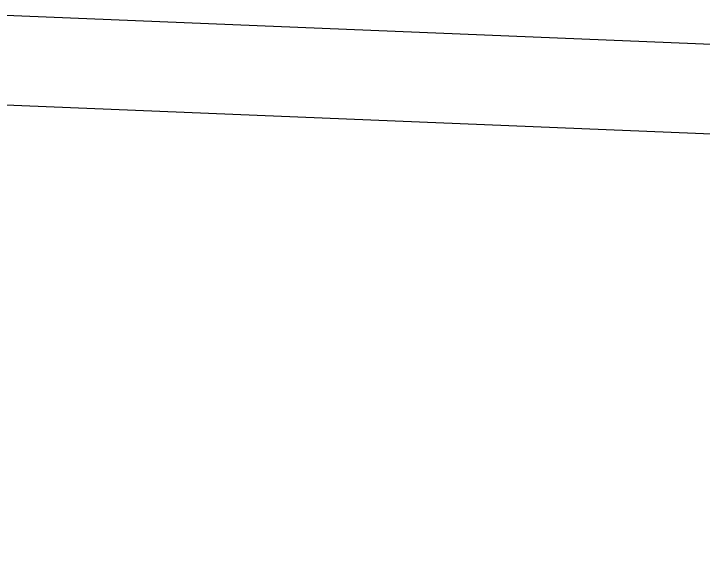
# Model space of a CAD drawing. Header units: inches. Extents: x -98933 to 1585249, y -3352739 to 192771.
# Drawn here: x 21795.8 to 22072.5, y 48686.4 to 48909.6 of the extents above; entities that cross this region are included whole.
import ezdxf

# ---------------------------------------------------------------- set-up
doc = ezdxf.new("R2010")
doc.units = ezdxf.units.IN
doc.header["$MEASUREMENT"] = 0
doc.header["$PDMODE"] = 35
doc.layers.get('0').update_dxf_attribs({"lineweight": 0})
doc.layers.get('Defpoints').update_dxf_attribs({"lineweight": 0})
doc.layers.add('A site line', color=7, linetype='Continuous')
doc.layers.add('Layer1', color=134, linetype='Continuous', lineweight=0)
doc.styles.add('REG', font='times.ttf')
doc.dimstyles.new('Dim-Pres', dxfattribs={"dimtxt": 5.5, "dimasz": 2, "dimexe": 1.5, "dimexo": 1.5, "dimgap": 1, "dimtad": 3, "dimdec": 0, "dimzin": 3, "dimdsep": 46, "dimlunit": 4, "dimtxsty": 'REG', "dimblk": 'point', "dimcen": 2, "dimclrd": 256, "dimclre": 256, "dimclrt": 7, "dimadec": 0, "dimazin": 0, "dimtfac": 0.75, "dimtdec": 0, "dimtmove": 1, "dimatfit": 3, "dimldrblk": 'point', "dimfxl": 0, "dimtolj": 1, "dimtzin": 0, "dimlwd": -1, "dimlwe": -1, "dimarcsym": 1})

# ---------------------------------------------------------------- blocks, each defined once
blk = doc.blocks.new('dot')
at = {"color": 4}
for p, q in [((0, 1.5), (0, -1.5)), ((-1.5, 0), (1.5, 0))]:
    blk.add_line(p, q, dxfattribs=at)
at = {"color": 6, "const_width": 0.5}
blk.add_lwpolyline([(-0.25, 0, 1), (0.25, 0, 1)], format="xyb", close=True, dxfattribs=at)
blk = doc.blocks.new('point')
blk.add_blockref('dot', (0, 0))
blk = doc.blocks.new('*D472')
at = {"layer": 'Defpoints', "color": 0, "ltscale": 30, "transparency": 16777216}
for p in [(21753.18, 48778.67), (21753.21, 48778.67, -11.61), (24696.04, 48689.4, -11.61)]:
    blk.add_point(p, dxfattribs=at)
at = {"layer": 'Layer1', "ltscale": 30, "transparency": 16777216}
for p, q in [((21752.4, 48778.67), (21751.68, 48778.67)), ((21753.18, 48691.4), (21753.18, 48776.67)), ((21757.18, 48689.4), (21751.68, 48689.4))]:
    blk.add_line(p, q, dxfattribs=at)
at = {"layer": 'Layer1', "ltscale": 30, "transparency": 16777216, "xscale": 2, "yscale": 2, "zscale": 2}
for p, rotation in [((21753.18, 48778.67), 90), ((21753.18, 48689.4), 270)]:
    blk.add_blockref('point', p, dxfattribs=dict(at, rotation=rotation))
at = {"layer": 'Layer1', "color": 7, "ltscale": 30, "transparency": 16777216, "insert": (21749.63, 48734.04), "char_height": 5, "attachment_point": 5, "rotation": 90, "style": 'REG'}
blk.add_mtext('\\A1;7\'-5"', dxfattribs=at)

msp = doc.modelspace()

# ---------------------------------------------------------------- linework, layer by layer
at = {"layer": 'A site line', "color": 7, "ltscale": 30}
for p, q in [((21779.25, 48909.6, -11.6), (22817.46, 48867.04, -11.6)), ((21777.77, 48873.63, -11.6), (23029.6, 48822.32, -9.7))]:
    msp.add_line(p, q, dxfattribs=at)

# ---------------------------------------------------------------- dimensions: what is measured, and where the dimension line sits
at = {"layer": 'Layer1', "ltscale": 30}
dim = msp.add_linear_dim(base=(21753.18, 48778.67), p1=(24696.04, 48689.4, -11.61), p2=(21753.21, 48778.67, -11.61), angle=90, dimstyle='Dim-Pres', override={"dimtxt": 5, "dimfxl": 4, "dimfxlon": 1}, dxfattribs=at)
dim.commit()
dim.dimension.update_dxf_attribs({"geometry": '*D472', "text_midpoint": (21749.63, 48734.04)})

doc.saveas('drawing.dxf')
